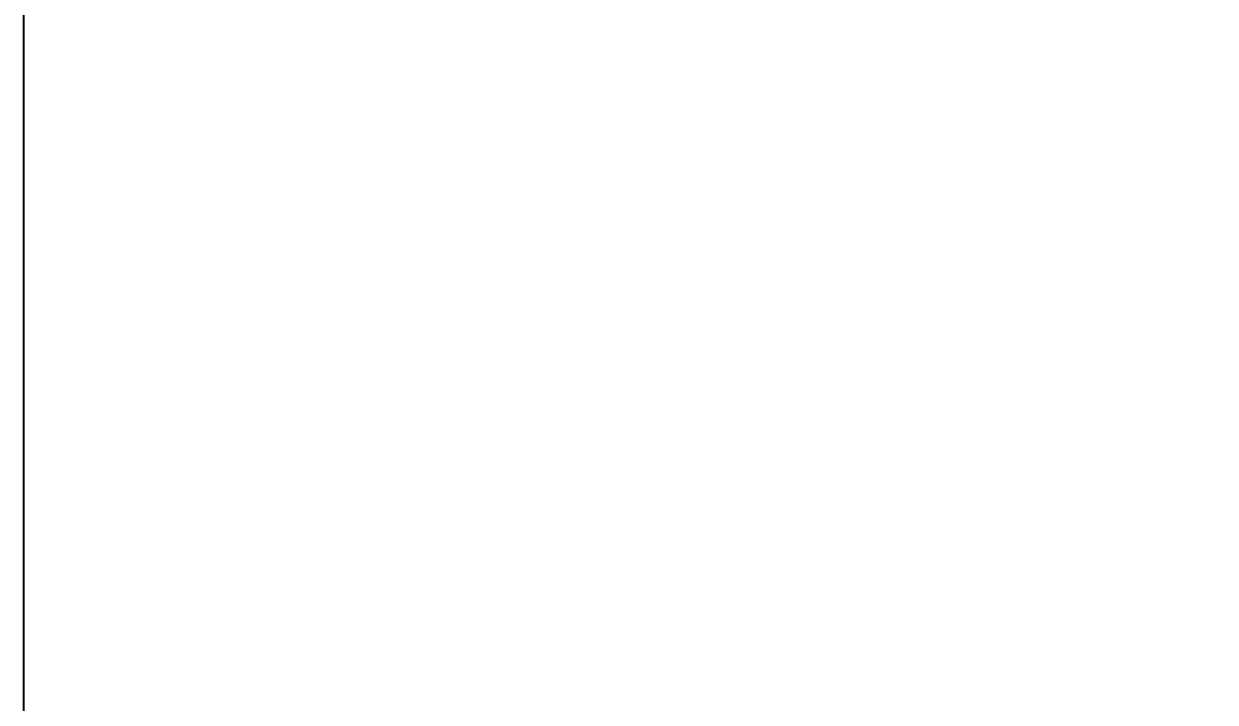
# Model space of a CAD drawing. Extents: x 10170 to 11010, y -16669 to -16075.
# Drawn here: x 10249.09 to 10258.56, y -16363.58 to -16358.19 of the extents above; entities that cross this region are included whole.
import ezdxf

# ---------------------------------------------------------------- set-up
doc = ezdxf.new("R2010")
doc.units = 0
doc.header["$MEASUREMENT"] = 0
doc.layers.get('DEFPOINTS').update_dxf_attribs({"linetype": 'CONTINUOUS'})
doc.layers.add('5', color=2, linetype='CONTINUOUS', lineweight=9)
doc.styles.get("Standard").update_dxf_attribs({"font": 'Gulim.ttf'})
doc.dimstyles.new('STANDARD$0', dxfattribs={"dimtxt": 3.5, "dimasz": 2.5, "dimexe": 0.7, "dimexo": 0.7, "dimgap": 0.5, "dimtad": 3, "dimdec": 4, "dimdsep": 46, "dimtxsty": 'Standard', "dimcen": 0, "dimclrd": 2, "dimclre": 2, "dimclrt": 4, "dimadec": 0, "dimazin": 0, "dimtp": 0.2, "dimtm": 0.1, "dimtfac": 0.5, "dimtdec": 4, "dimtmove": 1, "dimatfit": 3, "dimfxl": 0, "dimtolj": 1, "dimarcsym": 0})

# ---------------------------------------------------------------- blocks, each defined once
blk = doc.blocks.new('*D34')
at = {"layer": '5', "color": 2, "lineweight": -2}
for p, q in [((10249.0905, -16381.7729), (10249.0905, -16320.6706)), ((10335.5905, -16331.3229), (10335.5905, -16320.6706)), ((10251.5905, -16321.3706), (10333.0905, -16321.3706))]:
    blk.add_line(p, q, dxfattribs=at)
at = {"layer": '5', "color": 2}
for points in [[(10251.5905, -16320.9539), (10251.5905, -16321.7873), (10249.0905, -16321.3706)], [(10333.0905, -16320.9539), (10333.0905, -16321.7873), (10335.5905, -16321.3706)]]:
    blk.add_solid(points, dxfattribs=at)
at = {"layer": 'DEFPOINTS', "color": 0}
for p in [(10335.5905, -16321.3706), (10335.5905, -16332.0229), (10249.0905, -16382.4729)]:
    blk.add_point(p, dxfattribs=at)
at = {"layer": '5', "color": 4, "insert": (10294.1594, -16319.0763), "char_height": 3.5, "attachment_point": 5}
blk.add_mtext('\\A1;86.5', dxfattribs=at)

msp = doc.modelspace()

# ---------------------------------------------------------------- dimensions: what is measured, and where the dimension line sits
at = {"layer": '5'}
dim = msp.add_linear_dim(base=(10335.5905, -16321.37059), p1=(10249.0905, -16382.47287), p2=(10335.5905, -16332.02287), dimstyle='STANDARD$0', dxfattribs=at)
dim.commit()
dim.dimension.update_dxf_attribs({"geometry": '*D34', "text_midpoint": (10294.15944, -16321.37059), "dimtype": 160})

doc.saveas('drawing.dxf')
